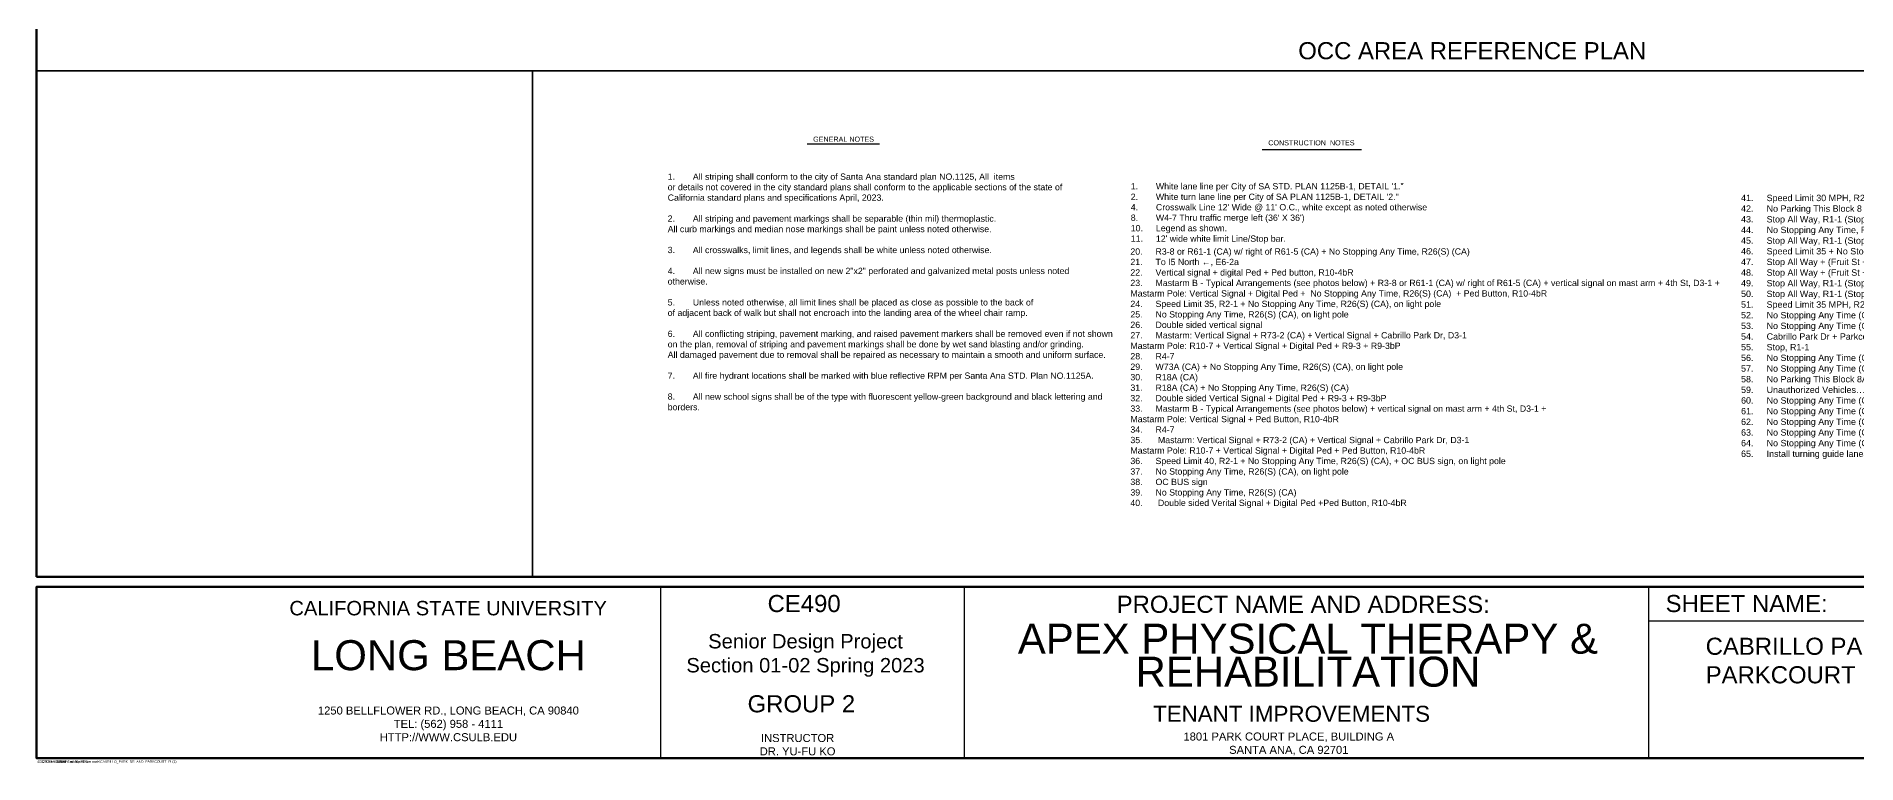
# Paper-space layout 'Layout1' of a CAD drawing. Header units: inches. Extents: x 0 to 35.9, y 0 to 23.6.
# Drawn here: x 0.02 to 22.76, y 0.02 to 9.11 of the extents above; entities that cross this region are included whole.
import ezdxf

# ---------------------------------------------------------------- set-up
doc = ezdxf.new("R2010")
doc.units = ezdxf.units.IN
doc.header["$MEASUREMENT"] = 0
doc.layers.get('0').update_dxf_attribs({"lineweight": 30})
doc.layers.add('BLOCK TEXT', color=7, linetype='Continuous')
doc.layers.add('C-SIDEWALK-CURB', color=92, linetype='Continuous')
doc.styles.add('Sheet', font='arial.ttf', dxfattribs={"height": 0.375})
doc.styles.get("Standard").update_dxf_attribs({"font": 'arial.ttf'})

# ---------------------------------------------------------------- blocks, each defined once
blk = doc.blocks.new('TITLEBLOCK ARCHD24X36')
for p, q in [((35.909, 9.014), (0.031, 9.014)), ((7.831, 0.428), (7.831, 2.566)), ((11.626, 0.428), (11.626, 2.566)), ((20.176, 0.428), (20.176, 2.566)), ((35.909, 2.138), (20.176, 2.138))]:
    blk.add_line(p, q)
at = {"ltscale": 0.125}
for points in [[(0.031, 9.014), (6.23, 9.014), (6.23, 2.691), (0.031, 2.691)], [(6.23, 9.014), (35.909, 9.014), (35.909, 2.691), (6.23, 2.691)]]:
    blk.add_lwpolyline(points, close=True, dxfattribs=at)
blk.add_lwpolyline([(6.23, 2.691), (6.23, 9.014)], dxfattribs=at)
at = {"layer": 'BLOCK TEXT', "linetype": 'ByBlock', "lineweight": 100}
for points in [[(0.031, 2.691), (0.031, 23.944), (35.909, 23.944), (35.909, 2.691)], [(35.909, 2.566), (35.909, 0.428), (0.031, 0.428), (0.031, 2.566)]]:
    blk.add_lwpolyline(points, close=True, dxfattribs=at)
at = {"style": 'Sheet'}
for s, width, heights, insert, char_height, attachment_point in [('\\A1;OCC AREA REFERENCE PLAN', 5.40402, [0], (17.97, 9.264), 0.21376, 5), ('CALIFORNIA STATE UNIVERSITY ', 5.25336, [0], (5.175, 2.3), 0.18, 5), ('CE490', 5.25336, [0], (9.166, 2.466), 0.2138, 1), ('PROJECT NAME AND ADDRESS:', 5.25336, [0], (15.859, 2.348), 0.21376, 5), ('SHEET NAME:', 2.63324, [0], (20.387, 2.466), 0.21376, 1), ('LONG BEACH', 5.25336, [0], (5.178, 1.711), 0.375, 5), ('Senior Design Project\\PSection 01-02 Spring 2023', 5.25336, [0], (9.64, 1.711), 0.18, 5), ('\\A1;CABRILLO PARK DR AND PARKCOURT PI', 4.61987, [1.241], (20.887, 1.932), 0.21376, 1), ('GROUP 2', 5.25336, [0], (8.916, 1.105), 0.2138, 4), ('1250 BELLFLOWER RD., LONG BEACH, CA 90840\\PTEL: (562) 958 - 4111\\PHTTP://WWW.CSULB.EDU', 5.25336, [0], (5.178, 0.855), 0.1, 5), ('TENANT IMPROVEMENTS', 5.25336, [0], (13.982, 0.98), 0.2, 4), ('INSTRUCTOR \\PDR. YU-FU KO', 5.25336, [0], (9.541, 0.595), 0.1, 5), ('1801 PARK COURT PLACE, BUILDING A\\PSANTA ANA, CA 92701 ', 5.25336, [0], (15.678, 0.605), 0.1, 5)]:
    blk.add_mtext_dynamic_manual_height_columns(s, width=width, gutter_width=1.069, heights=heights, dxfattribs=dict(at, insert=insert, char_height=char_height, attachment_point=attachment_point))
at = {"insert": (15.917, 1.711), "char_height": 0.375, "attachment_point": 5, "line_spacing_factor": 0.66, "style": 'Sheet'}
blk.add_mtext_dynamic_manual_height_columns('APEX PHYSICAL THERAPY & REHABILITATION', width=7.43407, gutter_width=1.069, heights=[0], dxfattribs=at)
at = {"ltscale": 0.125, "insert": (0.039, 0.399), "char_height": 0.03, "attachment_point": 1, "style": 'Sheet'}
blk.add_mtext('4/30/2023 3:28 PM', dxfattribs=at)
at = {"ltscale": 0.1, "insert": (0.285, 0.398), "char_height": 0.03, "attachment_point": 1, "style": 'Sheet'}
blk.add_mtext('ERIKP', dxfattribs=at)
at = {"insert": (0.413, 0.399), "char_height": 0.03, "attachment_point": 1, "style": 'Sheet'}
blk.add_mtext('April 30, 2023', dxfattribs=at)
at = {"layer": 'BLOCK TEXT', "insert": (0.099, 0.398), "char_height": 0.03, "attachment_point": 1, "rotation": 0.0625, "style": 'Sheet'}
blk.add_mtext('C:\\\\Users\\\\Valued Customer\\\\Downloads\\\\CABRILLO_PARK_DR_AND_PARKCOURT_PI (1)', dxfattribs=at)

psp = doc.layouts.get("Layout1")

# ---------------------------------------------------------------- linework, layer by layer
at = {"layer": 'C-SIDEWALK-CURB', "color": 7}
for p, q in [((9.648, 7.765), (10.552, 7.765)), ((15.335, 7.698), (16.577, 7.698))]:
    psp.add_line(p, q, dxfattribs=at)

# ---------------------------------------------------------------- block references
psp.add_blockref('TITLEBLOCK ARCHD24X36', (-0.011, -0.335))

# ---------------------------------------------------------------- texts
at = {"color": 7, "linetype": 'Continuous', "insert": (21.318, 7.131), "char_height": 0.07988, "width": 6.25398, "attachment_point": 1}
psp.add_mtext('41.^ISpeed Limit 30 MPH, R2-1 “30” \\P42.^INo Parking This Block 8 - AM - 12 Noon Monday Street Sweeping\\P43.^IStop All Way, R1-1 (Stop) + R1-3 (All Way)\\P44.^INo Stopping Any Time, R26(S) (CA)\\P45.^IStop All Way, R1-1 (Stop) + R1-3 (All Way)\\P46.^ISpeed Limit 35 + No Stopping Any Time, R2-1 “35” + R26(S) (CA)\\P47.^IStop All Way + (Fruit St + Cabrillo Park), R1-1 (Stop) + R1-3 (All Way)\\P48.^IStop All Way + (Fruit St + Cabrillo Park), R1-1 (Stop) + R1-3 (All Way)\\P49.^IStop All Way, R1-1 (Stop) + R1-3 (All Way)\\P50.^IStop All Way, R1-1 (Stop) + R1-3 (All Way)\\P51.^ISpeed Limit 35 MPH, R2-1 “35”\\P52.^INo Stopping Any Time (On Light Post), R26(S) (CA)\\P53.^INo Stopping Any Time (On Light Post), R26(S) (CA)\\P54.^ICabrillo Park Dr + Parkcourt Pl\\P55.^IStop, R1-1\\P56.^INo Stopping Any Time (On Light Post), R26(S) (CA)\\P57.^INo Stopping Any Time (On Light Post), R26(S) (CA)\\P58.^INo Parking This Block 8AM - 12 Noon Monday Street Sweeping End\\P59.^IUnauthorized Vehicles…Towed Away at Owner’s Expense, 11B-502.8\\P60.^INo Stopping Any Time (On Light Post), R26(S) (CA)\\P61.^INo Stopping Any Time (On Light Post), R26(S) (CA)\\P62.^INo Stopping Any Time (On Light Post), R26(S) (CA)\\P63.^INo Stopping Any Time (On Light Post), R26(S) (CA)\\P64.^INo Stopping Any Time (On Light Post), R26(S) (CA)\\P65.^IInstall turning guide lanes', dxfattribs=at)
at = {"layer": 'C-SIDEWALK-CURB', "color": 7, "linetype": 'Continuous', "attachment_point": 1}
for s, insert, char_height, width in [('GENERAL NOTES', (9.724, 7.857), 0.06403, 9.28385), ('CONSTRUCTION  NOTES', (15.411, 7.812), 0.06403, 9.28385), ('1.^IAll striping shall conform to the city of Santa Ana standard plan NO.1125, All  items \\Por details not covered in the city standard plans shall conform to the applicable sections of the state of\\PCalifornia standard plans and specifications April, 2023.\\P\\P2.^IAll striping and pavement markings shall be separable (thin mil) thermoplastic.^JAll curb markings and median nose markings shall be paint unless noted otherwise.\\P\\P3.^IAll crosswalks, limit lines, and legends shall be white unless noted otherwise. \\P\\P4.^IAll new signs must be installed on new 2"x2" perforated and galvanized metal posts unless noted \\Potherwise.\\P\\P5.^IUnless noted otherwise, all limit lines shall be placed as close as possible to the back of \\Pof adjacent back of walk but shall not encroach into the landing area of the wheel chair ramp.\\P\\P6.^IAll conflicting striping, pavement marking, and raised pavement markers shall be removed even if not shown ^I\\Pon the plan, removal of striping and pavement markings shall be done by wet sand blasting and/or grinding.\\PAll damaged pavement due to removal shall be repaired as necessary to maintain a smooth and uniform surface.\\P\\P7.^IAll fire hydrant locations shall be marked with blue reflective RPM per Santa Ana STD. Plan NO.1125A.\\P\\P8.^IAll new school signs shall be of the type with fluorescent yellow-green background and black lettering and \\Pborders.', (7.907, 7.396), 0.078492, 11.38126), ('1.^IWhite lane line per City of SA STD. PLAN 1125B-1, DETAIL \'1."\\P2.^IWhite turn lane line per City of SA PLAN 1125B-1, DETAIL \'2."\\P4.^ICrosswalk Line 12\' Wide @ 11\' O.C., white except as noted otherwise\\P8.^IW4-7 Thru traffic merge left (36\' X 36\')\\P10.^ILegend as shown.\\P11.^I12\' wide white limit Line/Stop bar.', (13.693, 7.276), 0.07849, 11.38126), ('\\P20.^IR3-8 or R61-1 (CA) w/ right of R61-5 (CA) + No Stopping Any Time, R26(S) (CA) \\P21.^ITo I5 North ←, E6-2a\\P22.^IVertical signal + digital Ped + Ped button, R10-4bR\\P23.^IMastarm B - Typical Arrangements (see photos below) + R3-8 or R61-1 (CA) w/ right of R61-5 (CA) + vertical signal on mast arm + 4th St, D3-1 + \\PMastarm Pole: Vertical Signal + Digital Ped +  No Stopping Any Time, R26(S) (CA)  + Ped Button, R10-4bR\\P24.^ISpeed Limit 35, R2-1 + No Stopping Any Time, R26(S) (CA), on light pole\\P25.^INo Stopping Any Time, R26(S) (CA), on light pole\\P26.^IDouble sided vertical signal\\P27.^IMastarm: Vertical Signal + R73-2 (CA) + Vertical Signal + Cabrillo Park Dr, D3-1 \\PMastarm Pole: R10-7 + Vertical Signal + Digital Ped + R9-3 + R9-3bP \\P28.^IR4-7\\P29.^IW73A (CA) + No Stopping Any Time, R26(S) (CA), on light pole\\P30.^IR18A (CA)\\P31.^IR18A (CA) + No Stopping Any Time, R26(S) (CA)\\P32.^IDouble sided Vertical Signal + Digital Ped + R9-3 + R9-3bP \\P33.^IMastarm B - Typical Arrangements (see photos below) + vertical signal on mast arm + 4th St, D3-1 + \\PMastarm Pole: Vertical Signal + Ped Button, R10-4bR\\P34.^IR4-7\\P35.^I Mastarm: Vertical Signal + R73-2 (CA) + Vertical Signal + Cabrillo Park Dr, D3-1 \\PMastarm Pole: R10-7 + Vertical Signal + Digital Ped + Ped Button, R10-4bR\\P36.^ISpeed Limit 40, R2-1 + No Stopping Any Time, R26(S) (CA), + OC BUS sign, on light pole\\P37.^INo Stopping Any Time, R26(S) (CA), on light pole\\P38.^IOC BUS sign\\P39.^INo Stopping Any Time, R26(S) (CA)\\P40.^I Double sided Verital Signal + Digital Ped +Ped Button, R10-4bR', (13.688, 6.592), 0.078492, 11.38126)]:
    psp.add_mtext(s, dxfattribs=dict(at, insert=insert, char_height=char_height, width=width))

doc.saveas('drawing.dxf')
